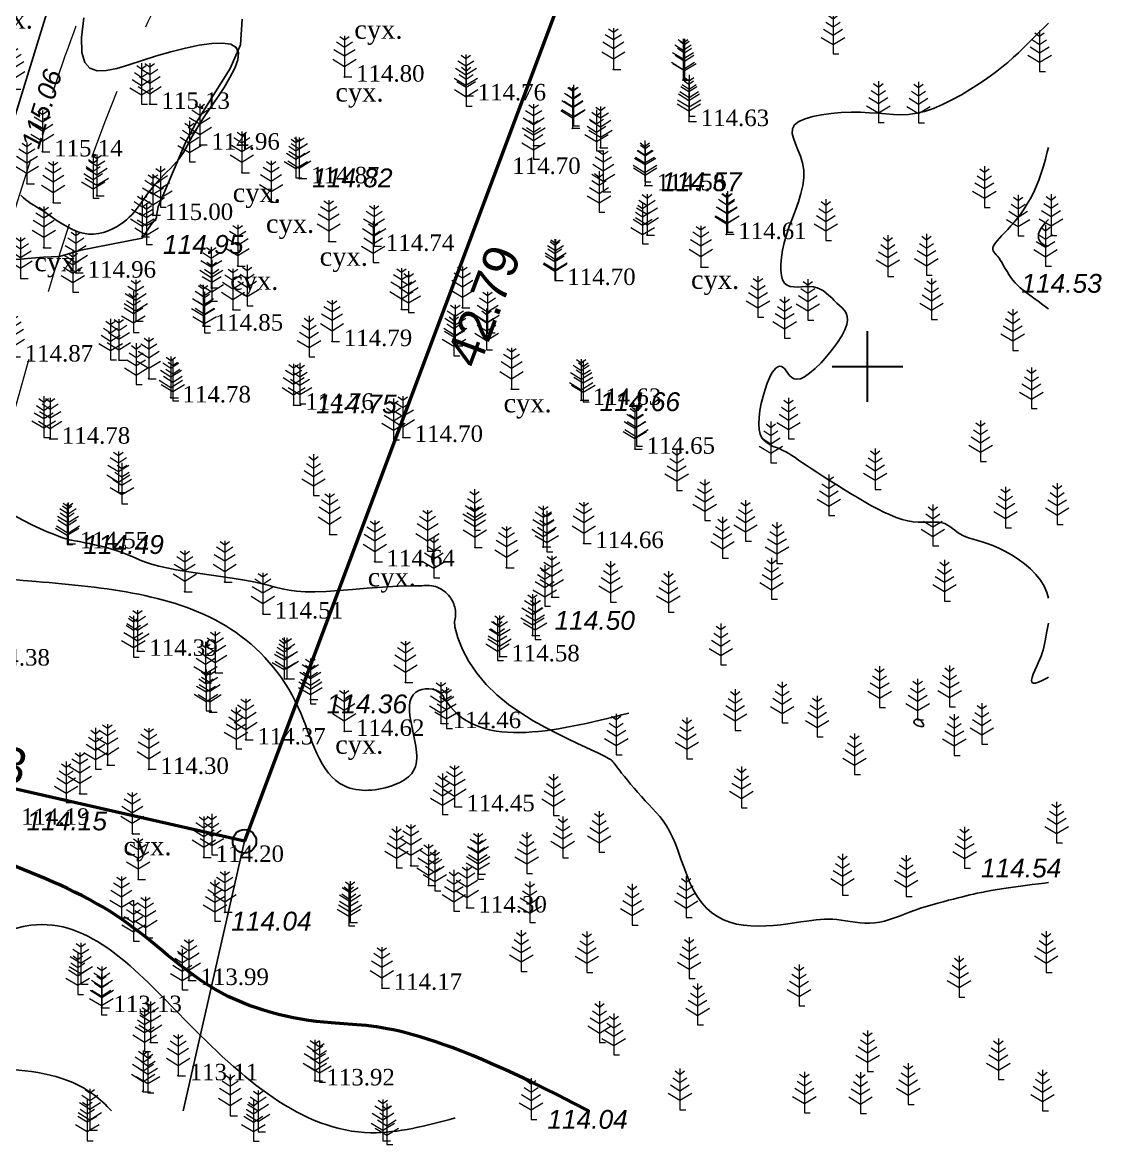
# Model space of a CAD drawing. Header units: millimetres. Extents: x 5405620.8 to 5405710.3, y 5524816.9 to 5524898.3.
# Drawn here: x 5405664.08 to 5405709.95, y 5524816.93 to 5524864.63 of the extents above; entities that cross this region are included whole.
import ezdxf
from ezdxf.enums import TextEntityAlignment as Align

# ---------------------------------------------------------------- set-up
doc = ezdxf.new("R2010")
doc.units = ezdxf.units.MM
doc.linetypes.add('0', pattern=[0])
doc.linetypes.add('1', pattern=[6, 3, -3])
doc.layers.add('11900000', color=1, linetype='Continuous', lineweight=30)
doc.layers.add('ТОЧКИ', color=7, linetype='Continuous', lineweight=30)
for name, color, linetype in [('12000000', 7, 'Continuous'), ('61420000', 7, 'Continuous'), ('71132060', 7, '0'), ('SC007', 7, 'Continuous'), ('горизонтали', 42, 'Continuous'), ('Горизонтали--MIN', 32, 'Continuous'), ('Ділянки_Межі', 10, 'Continuous'), ('надписи', 7, 'Continuous'), ('Ограда каменная', 7, 'g5_472'), ('отметки', 7, 'Continuous'), ('промеры', 185, 'Continuous'), ('Растительность', 7, 'Continuous')]:
    doc.layers.add(name, color=color, linetype=linetype)
doc.styles.get("Standard").update_dxf_attribs({"font": 'arial.ttf'})
doc.styles.add('times', font='times.ttf')
doc.styles.add('WMF-Arial Cyr2', font='ariali.ttf')
doc.linetypes.add('g5_472', pattern='A,0,-4,[25,GUGK_2005.shx,S=0.4,R=0,X=0,Y=-0.2],0', length=4)

# ---------------------------------------------------------------- blocks, each defined once
blk = doc.blocks.new('A$C51FE15A3')
at = {"layer": 'Растительность', "color": 94, "lineweight": 0}
for points in [[(-0.343, 1.489), (0, 1.267), (0.343, 1.489)], [(-0.201, 1.726), (0, 1.584), (0.201, 1.726)], [(0, 1.75), (0, 0), (0.319, 0)], [(-0.447, 1.172), (0, 0.895), (0.447, 1.172)], [(-0.493, 0.753), (0, 0.444), (0.493, 0.753)]]:
    blk.add_lwpolyline(points, dxfattribs=at)
blk = doc.blocks.new('SYMBOL71132060')
at = {"layer": 'SC007', "color": 94, "lineweight": 0}
for points in [[(-0.2, 1.65), (0, 1.5), (0.2, 1.65)], [(0, 1.75), (0, 0), (0.25, 0)], [(-0.4, 1.05), (0, 0.8), (0.4, 1.05)], [(-0.3, 1.35), (0, 1.15), (0.3, 1.35)], [(-0.5, 0.7), (0, 0.4), (0.5, 0.7)]]:
    blk.add_lwpolyline(points, dxfattribs=at)

msp = doc.modelspace()

# ---------------------------------------------------------------- hatches: boundary and pattern name
at = {"layer": '12000000', "lineweight": 15, "ltscale": 0.02, "extrusion": (-0.000964997, -0.001555, 0.999998)}
for points in [[(5404056.465, 5522238.877, 1), (5404056.802, 5522238.898, 1)], [(5404071.302, 5522238.71, 1), (5404071.639, 5522238.732, 1)], [(5404050.122, 5522236.048, 1), (5404050.459, 5522236.07, 1)], [(5404088.327, 5522235.126, 1), (5404088.663, 5522235.148, 1)], [(5404056.638, 5522229.268, 1), (5404056.975, 5522229.289, 1)], [(5404068.469, 5522228.971, 1), (5404068.806, 5522228.992, 1)], [(5404046.741, 5522223.291, 1), (5404047.077, 5522223.313, 1)], [(5404067.041, 5522220.667, 1), (5404067.377, 5522220.689, 1)], [(5404057.081, 5522216.517, 1), (5404057.417, 5522216.539, 1)], [(5404084.89, 5522209.539, 1), (5404085.227, 5522209.561, 1)], [(5404053.024, 5522207.282, 1), (5404053.361, 5522207.303, 1)]]:
    msp.add_hatch(color=7, dxfattribs=at).paths.add_polyline_path(points)

# ---------------------------------------------------------------- linework, layer by layer
at = {"layer": '11900000', "color": 0, "linetype": '0', "lineweight": 15, "ltscale": 0.7}
for points in [[(5405700, 5524848.496), (5405700, 5524851.504)], [(5405700, 5524848.496), (5405700, 5524851.504)], [(5405700, 5524848.496), (5405700, 5524851.504)], [(5405700, 5524848.496), (5405700, 5524851.504)], [(5405700, 5524848.496), (5405700, 5524851.504)], [(5405700, 5524848.496), (5405700, 5524851.504)], [(5405700, 5524848.496), (5405700, 5524851.504)], [(5405700, 5524848.496), (5405700, 5524851.504)], [(5405700, 5524848.496), (5405700, 5524851.504)], [(5405700, 5524848.496), (5405700, 5524851.504)], [(5405700, 5524848.496), (5405700, 5524851.504)], [(5405700, 5524848.496), (5405700, 5524851.504)], [(5405700, 5524848.496), (5405700, 5524851.504)], [(5405700, 5524848.496), (5405700, 5524851.504)], [(5405700, 5524848.496), (5405700, 5524851.504)], [(5405700, 5524848.496), (5405700, 5524851.504)], [(5405698.496, 5524850), (5405701.504, 5524850)], [(5405698.496, 5524850), (5405701.504, 5524850)], [(5405698.496, 5524850), (5405701.504, 5524850)], [(5405698.496, 5524850), (5405701.504, 5524850)], [(5405698.496, 5524850), (5405701.504, 5524850)], [(5405698.496, 5524850), (5405701.504, 5524850)], [(5405698.496, 5524850), (5405701.504, 5524850)], [(5405698.496, 5524850), (5405701.504, 5524850)], [(5405698.496, 5524850), (5405701.504, 5524850)], [(5405698.496, 5524850), (5405701.504, 5524850)], [(5405698.496, 5524850), (5405701.504, 5524850)], [(5405698.496, 5524850), (5405701.504, 5524850)], [(5405698.496, 5524850), (5405701.504, 5524850)], [(5405698.496, 5524850), (5405701.504, 5524850)], [(5405698.496, 5524850), (5405701.504, 5524850)], [(5405698.496, 5524850), (5405701.504, 5524850)]]:
    msp.add_lwpolyline(points, dxfattribs=at)
at = {"layer": '11900000', "linetype": '0', "lineweight": 15, "ltscale": 0.7}
for points in [[(5405700, 5524848.496), (5405700, 5524851.504)], [(5405700, 5524848.496), (5405700, 5524851.504)], [(5405700, 5524848.496), (5405700, 5524851.504)], [(5405700, 5524848.496), (5405700, 5524851.504)], [(5405698.496, 5524850), (5405701.504, 5524850)], [(5405698.496, 5524850), (5405701.504, 5524850)], [(5405698.496, 5524850), (5405701.504, 5524850)], [(5405698.496, 5524850), (5405701.504, 5524850)], [(5405698.496, 5524850), (5405701.504, 5524850)], [(5405698.496, 5524850), (5405701.504, 5524850)], [(5405698.496, 5524850), (5405701.504, 5524850)], [(5405698.496, 5524850), (5405701.504, 5524850)]]:
    msp.add_lwpolyline(points, dxfattribs=at)
at = {"layer": '11900000', "color": 7}
for points in [[(5405700, 5524848.5, 0), (5405700, 5524851.5, 0)], [(5405700, 5524848.5, 0), (5405700, 5524851.5, 0)], [(5405698.5, 5524850, 0), (5405701.5, 5524850, 0)], [(5405698.5, 5524850, 0), (5405701.5, 5524850, 0)]]:
    msp.add_polyline3d(points, dxfattribs=at)
at = {"layer": '61420000', "linetype": '1', "lineweight": 15}
for points, knots in [([(5405707.688, 5524871.991), (5405704.901, 5524872.844), (5405699.886, 5524874.437), (5405692.768, 5524876.821), (5405685.912, 5524877.833), (5405678.582, 5524877.207), (5405672.234, 5524873.951), (5405668.472, 5524869.55), (5405666.526, 5524865.103), (5405663.472, 5524856.175), (5405660.084, 5524843.934), (5405654.824, 5524831.458), (5405654.529, 5524823.292), (5405654.022, 5524819.581), (5405653.765, 5524818.356)], [193.637944, 193.637944, 193.637944, 193.637944, 202.382152, 209.415787, 216.125508, 223.040534, 231.175391, 236.802451, 240.04126, 245.684224, 265.100818, 278.270441, 285.703111, 289.460054, 289.460054, 289.460054, 289.460054]), ([(5405656.799, 5524818.356), (5405656.805, 5524818.401), (5405657.115, 5524821.103), (5405656.994, 5524826.636), (5405659.25, 5524834.228), (5405663.787, 5524846.756), (5405666.287, 5524859.547), (5405672.978, 5524871.175), (5405679.352, 5524874.282), (5405685.758, 5524874.742), (5405690.47, 5524874.577), (5405697.835, 5524872.433), (5405703.121, 5524870.762), (5405707.688, 5524869.353)], [141.235137, 141.235137, 141.235137, 141.235137, 141.370925, 149.409107, 157.660526, 164.914892, 189.429807, 196.533002, 204.112948, 209.45441, 215.794726, 218.082006, 232.42666, 232.42666, 232.42666, 232.42666])]:
    msp.add_open_spline(points, degree=3, knots=knots, dxfattribs=at)
at = {"layer": 'горизонтали', "color": 32}
msp.add_polyline3d([(5405673.417, 5524864.762, 115), (5405673.347, 5524863.672, 115), (5405672.917, 5524862.672, 115), (5405671.457, 5524860.342, 115), (5405671.017, 5524859.522, 115), (5405669.857, 5524856.782, 115), (5405669.787, 5524856.482, 115), (5405669.777, 5524856.322, 115), (5405669.557, 5524856.042, 115), (5405669.167, 5524855.462, 115), (5405666.557, 5524854.952, 115), (5405665.657, 5524854.682, 115), (5405664.977, 5524854.652, 115), (5405663.627, 5524854.532, 115)], dxfattribs=at)
for points, knots in [([(5405624.944, 5524888.44), (5405625.73, 5524887.403), (5405626.885, 5524885.161), (5405628.214, 5524880.763), (5405622.772, 5524879.375), (5405624.442, 5524872.575), (5405625.964, 5524867.149), (5405630.819, 5524861.461), (5405631.98, 5524851.958), (5405640.975, 5524845.575), (5405649.66, 5524843.677), (5405656.782, 5524841.559), (5405664.498, 5524840.873), (5405672.19, 5524840.206), (5405676.031, 5524835.984), (5405676.865, 5524831.81), (5405679.532, 5524831.957), (5405681.099, 5524832.87), (5405680.638, 5524834.459), (5405680.358, 5524836.341), (5405681.752, 5524836.366), (5405683.253, 5524833.632), (5405686.602, 5524834.46), (5405689.863, 5524835.266)], [1018.845437, 1018.845437, 1018.845437, 1018.845437, 1022.90954, 1026.380728, 1030.095834, 1035.395338, 1043.1603, 1048.251367, 1057.010325, 1070.527511, 1077.466358, 1083.982496, 1092.600956, 1101.125451, 1105.517523, 1109.387698, 1111.533173, 1112.392162, 1114.416178, 1115.856032, 1116.930007, 1117.144695, 1125.035619, 1125.035619, 1125.035619, 1125.035619]), ([(5405624.944, 5524846.066), (5405625.504, 5524845.718), (5405626.769, 5524844.853), (5405628.701, 5524843.092), (5405629.928, 5524839.492), (5405634.972, 5524838.94), (5405638.051, 5524833.668), (5405643.5, 5524830.191), (5405648.487, 5524828.581), (5405651.496, 5524824.289), (5405656.122, 5524829.555), (5405659.386, 5524823.566), (5405665.551, 5524828.125), (5405671.346, 5524821.613), (5405676.935, 5524816.585), (5405681.264, 5524817.737), (5405682.481, 5524818.06)], [250.933452, 250.933452, 250.933452, 250.933452, 252.991366, 255.698925, 258.590998, 263.577238, 268.549286, 276.008979, 282.485158, 284.13014, 290.057535, 293.654163, 298.963585, 306.578764, 315.889792, 319.532435, 319.532435, 319.532435, 319.532435]), ([(5405667.873, 5524818.356), (5405667.631, 5524818.618), (5405665.349, 5524820.752), (5405657.432, 5524819.19), (5405649.151, 5524821.923), (5405640.71, 5524825.553), (5405635.165, 5524827.34), (5405632.424, 5524829.007)], [13.106521, 13.106521, 13.106521, 13.106521, 14.2098, 22.986785, 33.367328, 40.82933, 50.530024, 50.530024, 50.530024, 50.530024])]:
    msp.add_open_spline(points, degree=3, knots=knots, dxfattribs=at)
at = {"layer": 'горизонтали', "color": 32, "lineweight": 50}
msp.add_open_spline([(5405688.14, 5524818.356), (5405680.928, 5524822.158), (5405677.372, 5524821.759), (5405672.077, 5524823.089), (5405668.394, 5524826.87), (5405662.764, 5524829.2), (5405656.57, 5524831.468), (5405649.417, 5524831.949), (5405642.241, 5524835.674), (5405636.068, 5524839.74), (5405630.096, 5524843.44), (5405628.124, 5524847.711), (5405625.799, 5524848.784), (5405624.944, 5524849.11)], degree=3, knots=[1.999503, 1.999503, 1.999503, 1.999503, 7.568343, 12.725493, 17.654253, 23.006167, 30.801483, 37.395587, 44.178008, 54.639578, 59.818306, 64.919884, 67.63758, 67.63758, 67.63758, 67.63758], dxfattribs=at)
at = {"layer": 'Горизонтали--MIN'}
for points in [[(5405664.02, 5524857.287), (5405664.119, 5524857.182), (5405664.221, 5524857.092), (5405664.327, 5524857.012), (5405664.44, 5524856.936), (5405664.562, 5524856.861), (5405664.694, 5524856.781), (5405664.839, 5524856.692), (5405664.998, 5524856.589), (5405665.173, 5524856.469), (5405665.362, 5524856.337), (5405665.563, 5524856.199), (5405665.773, 5524856.063), (5405665.99, 5524855.934), (5405666.212, 5524855.821), (5405666.437, 5524855.728), (5405666.661, 5524855.663), (5405666.884, 5524855.631), (5405667.104, 5524855.629), (5405667.317, 5524855.654), (5405667.523, 5524855.702), (5405667.72, 5524855.768), (5405667.906, 5524855.848), (5405668.079, 5524855.939), (5405668.237, 5524856.037), (5405668.38, 5524856.137), (5405668.508, 5524856.24), (5405668.623, 5524856.346), (5405668.728, 5524856.453), (5405668.825, 5524856.563), (5405668.915, 5524856.675), (5405669.001, 5524856.788), (5405669.085, 5524856.903), (5405669.168, 5524857.02), (5405669.253, 5524857.138), (5405669.339, 5524857.258), (5405669.429, 5524857.38), (5405669.522, 5524857.503), (5405669.622, 5524857.628), (5405669.728, 5524857.754), (5405669.842, 5524857.882), (5405669.964, 5524858.012), (5405670.092, 5524858.143), (5405670.224, 5524858.275), (5405670.356, 5524858.409), (5405670.486, 5524858.544), (5405670.61, 5524858.681), (5405670.727, 5524858.819), (5405670.832, 5524858.959), (5405670.926, 5524859.101), (5405671.013, 5524859.25), (5405671.102, 5524859.413), (5405671.201, 5524859.597), (5405671.316, 5524859.806), (5405671.456, 5524860.049), (5405671.628, 5524860.331), (5405671.841, 5524860.657), (5405672.096, 5524861.032), (5405672.374, 5524861.44), (5405672.651, 5524861.862), (5405672.903, 5524862.282), (5405673.106, 5524862.68), (5405673.234, 5524863.039), (5405673.264, 5524863.34), (5405673.171, 5524863.564), (5405672.939, 5524863.699), (5405672.583, 5524863.752), (5405672.128, 5524863.735), (5405671.595, 5524863.659), (5405671.01, 5524863.536), (5405670.395, 5524863.38), (5405669.774, 5524863.201), (5405669.17, 5524863.012), (5405668.605, 5524862.827), (5405668.091, 5524862.673), (5405667.636, 5524862.578), (5405667.251, 5524862.57), (5405666.945, 5524862.678), (5405666.728, 5524862.93), (5405666.609, 5524863.356), (5405666.597, 5524863.982), (5405666.698, 5524864.823)], [(5405707.688, 5524840.159), (5405707.626, 5524840.401), (5405707.514, 5524840.666), (5405707.356, 5524840.923), (5405707.156, 5524841.167), (5405706.925, 5524841.399), (5405706.669, 5524841.615), (5405706.398, 5524841.813), (5405706.12, 5524841.992), (5405705.843, 5524842.149), (5405705.576, 5524842.281), (5405705.326, 5524842.389), (5405705.094, 5524842.476), (5405704.879, 5524842.546), (5405704.681, 5524842.604), (5405704.499, 5524842.655), (5405704.333, 5524842.704), (5405704.183, 5524842.755), (5405704.047, 5524842.813), (5405703.925, 5524842.882), (5405703.813, 5524842.959), (5405703.709, 5524843.039), (5405703.608, 5524843.12), (5405703.507, 5524843.196), (5405703.403, 5524843.264), (5405703.291, 5524843.321), (5405703.169, 5524843.361), (5405703.033, 5524843.382), (5405702.883, 5524843.389), (5405702.719, 5524843.387), (5405702.542, 5524843.382), (5405702.352, 5524843.38), (5405702.149, 5524843.385), (5405701.935, 5524843.404), (5405701.709, 5524843.441), (5405701.471, 5524843.503), (5405701.224, 5524843.587), (5405700.966, 5524843.691), (5405700.701, 5524843.813), (5405700.427, 5524843.95), (5405700.148, 5524844.1), (5405699.862, 5524844.262), (5405699.572, 5524844.431), (5405699.279, 5524844.607), (5405698.986, 5524844.786), (5405698.696, 5524844.966), (5405698.414, 5524845.144), (5405698.143, 5524845.318), (5405697.887, 5524845.484), (5405697.649, 5524845.64), (5405697.433, 5524845.784), (5405697.242, 5524845.912), (5405697.073, 5524846.027), (5405696.921, 5524846.129), (5405696.782, 5524846.22), (5405696.652, 5524846.301), (5405696.527, 5524846.373), (5405696.401, 5524846.438), (5405696.272, 5524846.497), (5405696.135, 5524846.552), (5405695.996, 5524846.608), (5405695.859, 5524846.673), (5405695.729, 5524846.751), (5405695.612, 5524846.85), (5405695.513, 5524846.975), (5405695.437, 5524847.132), (5405695.39, 5524847.328), (5405695.375, 5524847.566), (5405695.389, 5524847.838), (5405695.429, 5524848.131), (5405695.488, 5524848.434), (5405695.563, 5524848.736), (5405695.648, 5524849.024), (5405695.74, 5524849.288), (5405695.834, 5524849.516), (5405695.926, 5524849.698), (5405696.015, 5524849.835), (5405696.101, 5524849.931), (5405696.184, 5524849.989), (5405696.263, 5524850.011), (5405696.34, 5524850.001), (5405696.413, 5524849.963), (5405696.483, 5524849.899), (5405696.549, 5524849.814), (5405696.618, 5524849.719), (5405696.692, 5524849.624), (5405696.778, 5524849.541), (5405696.88, 5524849.482), (5405697.002, 5524849.459), (5405697.151, 5524849.483), (5405697.33, 5524849.565), (5405697.541, 5524849.713), (5405697.777, 5524849.917), (5405698.025, 5524850.164), (5405698.273, 5524850.44), (5405698.511, 5524850.732), (5405698.725, 5524851.025), (5405698.906, 5524851.307), (5405699.041, 5524851.563), (5405699.121, 5524851.783), (5405699.152, 5524851.969), (5405699.14, 5524852.127), (5405699.092, 5524852.264), (5405699.018, 5524852.383), (5405698.923, 5524852.491), (5405698.815, 5524852.595), (5405698.702, 5524852.698), (5405698.59, 5524852.806), (5405698.478, 5524852.915), (5405698.364, 5524853.023), (5405698.247, 5524853.124), (5405698.125, 5524853.215), (5405697.995, 5524853.293), (5405697.855, 5524853.352), (5405697.705, 5524853.389), (5405697.542, 5524853.402), (5405697.372, 5524853.398), (5405697.198, 5524853.387), (5405697.028, 5524853.378), (5405696.865, 5524853.381), (5405696.714, 5524853.404), (5405696.583, 5524853.458), (5405696.474, 5524853.55), (5405696.393, 5524853.69), (5405696.34, 5524853.873), (5405696.314, 5524854.095), (5405696.314, 5524854.35), (5405696.34, 5524854.633), (5405696.39, 5524854.94), (5405696.464, 5524855.265), (5405696.561, 5524855.603), (5405696.678, 5524855.949), (5405696.807, 5524856.3), (5405696.94, 5524856.653), (5405697.064, 5524857.005), (5405697.172, 5524857.354), (5405697.253, 5524857.696), (5405697.297, 5524858.028), (5405697.295, 5524858.349), (5405697.242, 5524858.654), (5405697.151, 5524858.943), (5405697.043, 5524859.215), (5405696.936, 5524859.468), (5405696.849, 5524859.701), (5405696.802, 5524859.913), (5405696.814, 5524860.103), (5405696.904, 5524860.271), (5405697.085, 5524860.414), (5405697.347, 5524860.533), (5405697.673, 5524860.63), (5405698.049, 5524860.706), (5405698.456, 5524860.76), (5405698.879, 5524860.795), (5405699.303, 5524860.811), (5405699.71, 5524860.809), (5405700.089, 5524860.791), (5405700.442, 5524860.764), (5405700.778, 5524860.735), (5405701.102, 5524860.713), (5405701.422, 5524860.705), (5405701.745, 5524860.72), (5405702.079, 5524860.764), (5405702.43, 5524860.847), (5405702.803, 5524860.974), (5405703.193, 5524861.138), (5405703.591, 5524861.333), (5405703.99, 5524861.551), (5405704.382, 5524861.785), (5405704.758, 5524862.026), (5405705.11, 5524862.267), (5405705.431, 5524862.5), (5405705.715, 5524862.72), (5405705.968, 5524862.929), (5405706.198, 5524863.131), (5405706.412, 5524863.331), (5405706.62, 5524863.534), (5405706.83, 5524863.743), (5405707.048, 5524863.964), (5405707.285, 5524864.2), (5405707.546, 5524864.456), (5405707.688, 5524864.595)], [(5405707.688, 5524859.304), (5405707.641, 5524859.12), (5405707.562, 5524858.819), (5405707.476, 5524858.516), (5405707.383, 5524858.218), (5405707.283, 5524857.927), (5405707.173, 5524857.649), (5405707.054, 5524857.387), (5405706.927, 5524857.142), (5405706.793, 5524856.912), (5405706.655, 5524856.698), (5405706.514, 5524856.498), (5405706.373, 5524856.312), (5405706.232, 5524856.14), (5405706.094, 5524855.979), (5405705.961, 5524855.831), (5405705.834, 5524855.694), (5405705.717, 5524855.568), (5405705.611, 5524855.454), (5405705.518, 5524855.35), (5405705.44, 5524855.256), (5405705.381, 5524855.173), (5405705.341, 5524855.1), (5405705.323, 5524855.036), (5405705.325, 5524854.979), (5405705.343, 5524854.925), (5405705.375, 5524854.872), (5405705.419, 5524854.817), (5405705.472, 5524854.755), (5405705.531, 5524854.686), (5405705.593, 5524854.605), (5405705.656, 5524854.51), (5405705.721, 5524854.403), (5405705.788, 5524854.287), (5405705.858, 5524854.165), (5405705.931, 5524854.04), (5405706.009, 5524853.914), (5405706.091, 5524853.791), (5405706.18, 5524853.672)], [(5405663.757, 5524843.66), (5405664.126, 5524843.451), (5405664.484, 5524843.268), (5405664.822, 5524843.11), (5405665.129, 5524842.978), (5405665.395, 5524842.87), (5405665.613, 5524842.786), (5405665.791, 5524842.722), (5405665.937, 5524842.675), (5405666.062, 5524842.64), (5405666.177, 5524842.614), (5405666.292, 5524842.592), (5405666.416, 5524842.57), (5405666.56, 5524842.545), (5405666.731, 5524842.513), (5405666.927, 5524842.474), (5405667.141, 5524842.428), (5405667.368, 5524842.375), (5405667.601, 5524842.317), (5405667.835, 5524842.253), (5405668.063, 5524842.183), (5405668.281, 5524842.108), (5405668.484, 5524842.029), (5405668.68, 5524841.947), (5405668.878, 5524841.862), (5405669.087, 5524841.775), (5405669.316, 5524841.689), (5405669.574, 5524841.603), (5405669.872, 5524841.52), (5405670.218, 5524841.439), (5405670.618, 5524841.363), (5405671.061, 5524841.29), (5405671.534, 5524841.219), (5405672.022, 5524841.149), (5405672.512, 5524841.079), (5405672.989, 5524841.009), (5405673.44, 5524840.936), (5405673.85, 5524840.86), (5405674.21, 5524840.78), (5405674.531, 5524840.7), (5405674.829, 5524840.623), (5405675.119, 5524840.553), (5405675.416, 5524840.494), (5405675.737, 5524840.45), (5405676.096, 5524840.423), (5405676.509, 5524840.418), (5405676.988, 5524840.437), (5405677.526, 5524840.475), (5405678.113, 5524840.523), (5405678.736, 5524840.575), (5405679.386, 5524840.624), (5405680.051, 5524840.662), (5405680.721, 5524840.681), (5405681.053, 5524840.678)]]:
    msp.add_lwpolyline(points, dxfattribs=at)
at = {"layer": 'Горизонтали--MIN', "elevation": 114.5}
for points in [[(5405707.688, 5524855.121), (5405707.609, 5524855.134), (5405707.518, 5524855.166), (5405707.435, 5524855.214), (5405707.365, 5524855.277), (5405707.311, 5524855.353), (5405707.275, 5524855.44), (5405707.262, 5524855.537), (5405707.275, 5524855.644), (5405707.317, 5524855.759), (5405707.383, 5524855.879), (5405707.47, 5524856.002), (5405707.573, 5524856.127), (5405707.688, 5524856.25)], [(5405706.18, 5524853.672), (5405706.274, 5524853.561), (5405706.377, 5524853.455), (5405706.489, 5524853.352), (5405706.612, 5524853.248), (5405706.748, 5524853.141), (5405706.898, 5524853.028), (5405707.064, 5524852.907), (5405707.248, 5524852.774), (5405707.45, 5524852.627), (5405707.666, 5524852.472), (5405707.688, 5524852.456)], [(5405682.448, 5524839.146), (5405682.467, 5524838.935), (5405682.587, 5524838.468), (5405682.786, 5524837.972), (5405683.057, 5524837.466), (5405683.394, 5524836.964), (5405683.794, 5524836.485), (5405684.247, 5524836.043), (5405684.742, 5524835.64), (5405685.261, 5524835.274), (5405685.789, 5524834.945), (5405686.31, 5524834.652), (5405686.808, 5524834.395), (5405687.268, 5524834.171), (5405687.673, 5524833.981), (5405688.013, 5524833.823), (5405688.29, 5524833.694), (5405688.511, 5524833.589), (5405688.685, 5524833.506), (5405688.819, 5524833.44), (5405688.92, 5524833.388), (5405688.996, 5524833.345), (5405689.054, 5524833.309), (5405689.101, 5524833.275), (5405689.142, 5524833.24), (5405689.18, 5524833.201), (5405689.218, 5524833.156), (5405689.261, 5524833.1), (5405689.313, 5524833.032), (5405689.376, 5524832.947), (5405689.454, 5524832.844), (5405689.551, 5524832.719), (5405689.665, 5524832.576), (5405689.793, 5524832.419), (5405689.932, 5524832.25), (5405690.08, 5524832.075), (5405690.234, 5524831.897), (5405690.392, 5524831.718), (5405690.552, 5524831.545), (5405690.71, 5524831.378), (5405690.866, 5524831.213), (5405691.019, 5524831.047), (5405691.169, 5524830.873), (5405691.314, 5524830.686), (5405691.454, 5524830.481), (5405691.589, 5524830.253), (5405691.717, 5524829.996), (5405691.838, 5524829.708), (5405691.955, 5524829.395), (5405692.072, 5524829.065), (5405692.192, 5524828.727), (5405692.318, 5524828.389), (5405692.454, 5524828.059), (5405692.603, 5524827.745), (5405692.769, 5524827.457), (5405692.954, 5524827.2), (5405693.158, 5524826.976), (5405693.379, 5524826.783), (5405693.619, 5524826.62), (5405693.874, 5524826.486), (5405694.145, 5524826.38), (5405694.431, 5524826.301), (5405694.73, 5524826.248), (5405695.042, 5524826.219), (5405695.361, 5524826.211), (5405695.684, 5524826.22), (5405696.004, 5524826.243), (5405696.317, 5524826.275), (5405696.618, 5524826.314), (5405696.903, 5524826.355), (5405697.165, 5524826.394), (5405697.402, 5524826.429), (5405697.616, 5524826.458), (5405697.813, 5524826.482), (5405697.997, 5524826.498), (5405698.172, 5524826.508), (5405698.343, 5524826.51), (5405698.514, 5524826.504), (5405698.691, 5524826.489), (5405698.876, 5524826.467), (5405699.07, 5524826.438), (5405699.27, 5524826.408), (5405699.475, 5524826.379), (5405699.684, 5524826.355), (5405699.894, 5524826.341), (5405700.105, 5524826.338), (5405700.315, 5524826.351), (5405700.523, 5524826.382), (5405700.729, 5524826.43), (5405700.936, 5524826.49), (5405701.144, 5524826.562), (5405701.355, 5524826.641), (5405701.571, 5524826.725), (5405701.792, 5524826.81), (5405702.022, 5524826.894), (5405702.259, 5524826.974), (5405702.501, 5524827.05), (5405702.745, 5524827.122), (5405702.986, 5524827.189), (5405703.222, 5524827.252), (5405703.448, 5524827.311), (5405703.66, 5524827.365), (5405703.856, 5524827.415), (5405704.032, 5524827.46), (5405704.195, 5524827.501), (5405704.351, 5524827.54), (5405704.506, 5524827.577), (5405704.668, 5524827.613), (5405704.844, 5524827.649), (5405705.04, 5524827.686), (5405705.264, 5524827.725), (5405705.519, 5524827.766), (5405705.799, 5524827.808), (5405706.096, 5524827.852), (5405706.4, 5524827.895), (5405706.704, 5524827.937), (5405706.998, 5524827.977), (5405707.273, 5524828.013), (5405707.521, 5524828.046), (5405707.688, 5524828.068)], [(5405707.688, 5524836.789), (5405707.625, 5524836.754), (5405707.431, 5524836.654), (5405707.264, 5524836.581), (5405707.13, 5524836.541), (5405707.036, 5524836.541), (5405706.987, 5524836.586), (5405706.978, 5524836.67), (5405707.001, 5524836.785), (5405707.048, 5524836.924), (5405707.112, 5524837.079), (5405707.186, 5524837.241), (5405707.261, 5524837.403), (5405707.329, 5524837.556), (5405707.386, 5524837.695), (5405707.432, 5524837.824), (5405707.469, 5524837.947), (5405707.5, 5524838.07), (5405707.528, 5524838.198), (5405707.554, 5524838.338), (5405707.583, 5524838.493), (5405707.615, 5524838.67), (5405707.652, 5524838.873), (5405707.688, 5524839.088)]]:
    msp.add_lwpolyline(points, dxfattribs=at)
at = {"layer": 'Горизонтали--MIN'}
msp.add_lwpolyline([(5405681.053, 5524840.678, -0.138697), (5405681.715, 5524840.616, -0.138697), (5405682.245, 5524840.216, -0.116246), (5405682.473, 5524839.705, -0.116246), (5405682.448, 5524839.146)], format="xyb", dxfattribs=at)
msp.add_lwpolyline([(5405702.027, 5524834.796), (5405702, 5524834.822), (5405701.984, 5524834.849), (5405701.976, 5524834.875), (5405701.976, 5524834.901), (5405701.982, 5524834.925), (5405701.994, 5524834.947), (5405702.011, 5524834.967), (5405702.031, 5524834.983), (5405702.053, 5524834.997), (5405702.077, 5524835.006), (5405702.103, 5524835.011), (5405702.13, 5524835.011), (5405702.159, 5524835.006), (5405702.189, 5524834.995), (5405702.22, 5524834.978), (5405702.252, 5524834.956), (5405702.284, 5524834.927), (5405702.315, 5524834.893), (5405702.342, 5524834.856), (5405702.365, 5524834.819), (5405702.382, 5524834.783), (5405702.39, 5524834.751), (5405702.387, 5524834.724), (5405702.373, 5524834.705), (5405702.346, 5524834.694), (5405702.307, 5524834.692), (5405702.261, 5524834.698), (5405702.211, 5524834.709), (5405702.159, 5524834.726), (5405702.109, 5524834.746), (5405702.064, 5524834.77)], close=True, dxfattribs=at)
at = {"layer": 'Ділянки_Межі', "lineweight": 50}
msp.add_lwpolyline([(5405649.017, 5524835.388), (5405657.472, 5524866.014), (5405661.2, 5524879.516), (5405666.399, 5524878.073), (5405689.243, 5524871.766), (5405688.54, 5524869.89), (5405673.52, 5524829.82)], close=True, dxfattribs=at)
at = {"layer": 'Ділянки_Межі'}
msp.add_lwpolyline([(5405645.011, 5524818.356), (5405646.236, 5524823.743), (5405649.017, 5524835.388), (5405673.52, 5524829.82), (5405670.914, 5524818.356)], dxfattribs=at)
at = {"layer": 'Ограда каменная', "flags": 128}
msp.add_lwpolyline([(5405674.918, 5524896.878), (5405650.728, 5524818.356)], dxfattribs=at)
at = {"layer": 'отметки', "color": 7}
for p in [(5405689.198, 5524862.634, 114.721), (5405677.765, 5524862.31, 114.804), (5405692.156, 5524862.178, 114.666), (5405682.929, 5524861.513, 114.759), (5405669.493, 5524861.154, 115.13), (5405692.412, 5524860.423, 114.628), (5405687.46, 5524860.131, 114.687), (5405671.615, 5524859.42, 114.96), (5405685.808, 5524859.406, 114.696), (5405688.651, 5524859.3, 114.632), (5405664.93, 5524859.132, 115.144), (5405673.408, 5524858.236, 114.91), (5405675.852, 5524857.989, 114.873), (5405664.274, 5524857.775, 115.085), (5405688.768, 5524857.431, 114.613), (5405690.546, 5524857.692, 114.58), (5405665.39, 5524856.964, 115.055), (5405667.24, 5524857.263, 115.079), (5405674.649, 5524856.991, 114.897), (5405669.632, 5524856.43, 115.004), (5405669.169, 5524855.523, 115.002), (5405690.625, 5524855.586, 114.628), (5405694.006, 5524855.618, 114.607), (5405664.988, 5524855.053, 115.023), (5405677.101, 5524855.322, 114.846), (5405679.028, 5524855.115, 114.743), (5405673.229, 5524854.269, 114.919), (5405692.917, 5524854.238, 114.585), (5405666.352, 5524853.978, 114.965), (5405686.739, 5524853.666, 114.696), (5405672.105, 5524853.343, 114.899), (5405673.034, 5524852.415, 114.801), (5405680.193, 5524852.43, 114.828), (5405682.781, 5524852.505, 114.706), (5405668.903, 5524851.929, 114.912), (5405671.755, 5524851.726, 114.851), (5405683.854, 5524851.428, 114.696), (5405677.242, 5524851.07, 114.788), (5405682.476, 5524850.881, 114.745), (5405668.18, 5524850.274, 114.794), (5405669.447, 5524849.482, 114.827), (5405684.864, 5524849.04, 114.722), (5405670.385, 5524848.673, 114.784), (5405675.61, 5524848.363, 114.759), (5405687.827, 5524848.57, 114.633), (5405665.255, 5524846.92, 114.775), (5405680.251, 5524846.996, 114.697), (5405690.112, 5524846.494, 114.651), (5405668.161, 5524844.646, 114.668), (5405677.14, 5524842.861, 114.579), (5405666.02, 5524842.471, 114.551), (5405681.302, 5524842.156, 114.616), (5405683.313, 5524842.316, 114.643), (5405686.206, 5524842.329, 114.66), (5405686.217, 5524842.329, 114.548), (5405687.936, 5524842.484, 114.663), (5405679.055, 5524841.705, 114.64), (5405684.655, 5524841.448, 114.561), (5405672.681, 5524840.842, 114.541), (5405670.98, 5524840.431, 114.541), (5405686.581, 5524840.208, 114.578), (5405674.303, 5524839.489, 114.511), (5405685.759, 5524838.571, 114.566), (5405668.972, 5524837.903, 114.389), (5405684.362, 5524837.668, 114.578), (5405672.28, 5524836.982, 114.444), (5405675.319, 5524836.726, 114.52), (5405680.357, 5524836.574, 114.506), (5405676.317, 5524835.841, 114.503), (5405672.043, 5524835.319, 114.347), (5405677.76, 5524834.498, 114.617), (5405681.872, 5524834.83, 114.463), (5405673.565, 5524834.136, 114.374), (5405667.686, 5524833.059, 114.219), (5405669.449, 5524832.882, 114.303), (5405666.518, 5524831.845, 114.207), (5405682.45, 5524831.295, 114.449), (5405668.748, 5524830.152, 114.194), (5405671.791, 5524829.141, 114.201), (5405680.587, 5524828.785, 114.392), (5405683.447, 5524828.429, 114.355), (5405669.001, 5524828.207, 114.138), (5405681.338, 5524827.946, 114.244), (5405682.964, 5524826.991, 114.301), (5405668.287, 5524826.579, 113.996), (5405672.678, 5524826.806, 114.128), (5405678.008, 5524826.382, 114.166), (5405669.306, 5524825.725, 114.003), (5405666.55, 5524823.766, 113.161), (5405671.15, 5524823.911, 113.994), (5405679.362, 5524823.577, 114.114), (5405679.365, 5524823.706, 114.173), (5405667.451, 5524822.759, 113.133), (5405669.512, 5524821.276, 113.09), (5405670.691, 5524819.861, 113.112), (5405676.504, 5524819.643, 113.917), (5405669.197, 5524819.192, 113.016)]:
    msp.add_point(p, dxfattribs=at)
at = {"layer": 'ТОЧКИ'}
msp.add_circle((5405673.52, 5524829.82), 0.5, dxfattribs=at)

# ---------------------------------------------------------------- block references
at = {"layer": '71132060'}
for p in [(5405698.535, 5524863.286, 114.65), (5405707.316, 5524862.54, 114.47), (5405692.22, 5524862.183, 114.62), (5405669.145, 5524861.151, 115.09), (5405682.944, 5524861.07, 114.75), (5405692.423, 5524860.643, 114.53), (5405687.506, 5524860.229, 114.65), (5405700.462, 5524860.38, 114.46), (5405702.168, 5524860.357, 114.5), (5405688.48, 5524859.168, 114.6), (5405671.183, 5524858.7, 114.99), (5405685.807, 5524858.813, 114.6), (5405675.704, 5524858.019, 114.82), (5405690.541, 5524857.853, 114.57), (5405667.086, 5524857.157, 115.07), (5405669.946, 5524856.77, 114.97), (5405704.969, 5524856.761, 114.44), (5405688.59, 5524856.556, 114.51), (5405694.043, 5524855.706, 114.56), (5405669.361, 5524855.19, 114.95), (5405690.444, 5524855.213, 114.55), (5405698.227, 5524855.364, 114.45), (5405706.404, 5524855.551, 114.52), (5405707.801, 5524855.577, 114.47), (5405678.99, 5524854.422, 114.7), (5405707.566, 5524854.269, 114.53), (5405700.864, 5524853.832, 114.41), (5405702.505, 5524853.887, 114.46), (5405686.714, 5524853.66, 114.67), (5405666.222, 5524853.167, 114.92), (5405672.126, 5524852.782, 114.81), (5405673.632, 5524852.576, 111), (5405680.497, 5524852.303, 114.75), (5405695.345, 5524852.095, 114.52), (5405697.464, 5524851.97, 114.55), (5405702.72, 5524851.996, 114.43), (5405668.799, 5524851.452, 114.85), (5405671.826, 5524851.432, 114.81), (5405696.479, 5524851.208, 114.51), (5405676.263, 5524850.407), (5405682.422, 5524850.46, 114.76), (5405683.81, 5524850.712, 114.62), (5405706.172, 5524850.686, 114.45), (5405667.829, 5524850.28, 114.83), (5405668.917, 5524849.238, 114.77), (5405670.474, 5524848.539, 114.8), (5405687.922, 5524848.505, 114.66), (5405675.877, 5524848.41, 114.75), (5405706.967, 5524848.215, 114.38), (5405664.984, 5524846.988, 114.75), (5405679.852, 5524846.889, 114.68), (5405690.185, 5524846.617, 114.59), (5405696.643, 5524846.926, 114.47), (5405695.891, 5524845.913, 114.55), (5405704.807, 5524845.961, 114.46), (5405691.892, 5524844.736, 114.64), (5405700.329, 5524844.767, 114.46), (5405676.456, 5524844.525, 114.61), (5405668.312, 5524844.161, 114.58), (5405693.081, 5524843.451, 114.61), (5405698.356, 5524843.664, 114.57), (5405708.061, 5524843.289, 114.45), (5405683.297, 5524843.04, 114.53), (5405705.866, 5524843.143, 114.47), (5405665.98, 5524842.434, 114.49), (5405694.816, 5524842.575, 114.7), (5405702.78, 5524842.382, 114.52), (5405686.373, 5524842.119, 114.61), (5405693.838, 5524841.856, 114.6), (5405696.154, 5524841.633, 114.68), (5405681.567, 5524841.024, 114.5), (5405689.082, 5524839.978, 114.6), (5405695.921, 5524840.114, 114.62), (5405703.276, 5524840.031, 114.63), (5405686.28, 5524839.81, 114.5), (5405691.538, 5524839.552, 114.59), (5405685.873, 5524838.402, 114.55), (5405668.796, 5524837.65, 114.32), (5405684.275, 5524837.508, 114.57), (5405693.764, 5524837.32, 114.62), (5405675.202, 5524836.726, 114.41), (5405671.864, 5524836.551, 114.36), (5405676.32, 5524835.66, 114.36), (5405671.886, 5524835.368, 114.3), (5405700.515, 5524835.507, 114.62), (5405703.49, 5524835.536, 114.61), (5405696.376, 5524834.851, 114.58), (5405702.132, 5524834.981, 114.49), (5405682.112, 5524834.619, 114.43), (5405694.374, 5524834.535, 114.5), (5405697.864, 5524834.256, 114.54), (5405673.16, 5524833.754, 114.3), (5405704.863, 5524833.946, 114.52), (5405689.322, 5524833.494, 114.51), (5405692.321, 5524833.33, 114.58), (5405703.689, 5524833.471, 114.53), (5405667.19, 5524832.892, 114.18), (5405699.448, 5524832.655, 114.61), (5405665.942, 5524831.464, 114.16), (5405681.933, 5524830.952, 114.3), (5405686.653, 5524830.919, 111), (5405694.64, 5524831.245, 114.58), (5405708.039, 5524829.752, 114.56), (5405672.135, 5524829.241, 114.16), (5405687.047, 5524829.119, 114.38), (5405688.593, 5524829.353, 114.41), (5405679.983, 5524828.697, 114.27), (5405685.514, 5524828.454, 114.3), (5405704.129, 5524828.682, 114.54), (5405683.439, 5524828.206, 114.28), (5405681.611, 5524827.712, 114.28), (5405698.94, 5524827.531, 114.51), (5405701.646, 5524827.473, 114.52), (5405682.419, 5524826.852, 114.24), (5405692.296, 5524826.582, 114.49), (5405672.264, 5524826.425, 114.04), (5405677.953, 5524826.23, 114.17), (5405685.642, 5524826.364, 114.32), (5405689.997, 5524826.259, 114.34), (5405668.805, 5524825.571, 114), (5405685.286, 5524824.289, 114.14), (5405688.069, 5524824.238, 114.3), (5405707.597, 5524824.245, 114.36), (5405692.422, 5524823.988, 114.31), (5405666.433, 5524823.3, 113.81), (5405670.875, 5524823.504, 113.93), (5405697.09, 5524822.825, 114.45), (5405703.894, 5524823.198, 114.36), (5405667.438, 5524822.442, 113.83), (5405692.778, 5524822.019, 114.28), (5405669.275, 5524820.886, 113.83), (5405688.611, 5524821.268, 114.24), (5405689.215, 5524820.742, 114.27), (5405700.004, 5524820.029, 114.4), (5405676.71, 5524819.575, 113.94), (5405705.562, 5524819.687, 114.29), (5405669.417, 5524819.121, 111.21), (5405701.733, 5524818.631, 114.36), (5405685.701, 5524817.999, 114.04), (5405692.027, 5524818.411, 114.17), (5405697.317, 5524818.272, 114.22), (5405699.703, 5524818.252, 114.26), (5405707.438, 5524818.356, 114.21), (5405666.839, 5524817.087, 113.66), (5405673.896, 5524817.079, 113.8), (5405679.568, 5524816.928, 113.84)]:
    msp.add_blockref('SYMBOL71132060', p, dxfattribs=at)
at = {"layer": 'Растительность', "color": 7}
for p in [(5405689.2, 5524862.63, 114.72), (5405677.77, 5524862.31, 114.8), (5405692.16, 5524862.18, 114.67), (5405663.69, 5524861.79, 115.16), (5405682.93, 5524861.51, 114.76), (5405669.49, 5524861.15, 115.13), (5405692.41, 5524860.42, 114.63), (5405687.46, 5524860.13, 114.69), (5405664.93, 5524859.13, 115.14), (5405671.62, 5524859.42, 114.96), (5405685.81, 5524859.4, 114.7), (5405688.65, 5524859.3, 114.63), (5405673.41, 5524858.24, 114.91), (5405664.27, 5524857.77, 115.08), (5405675.85, 5524857.99, 114.87), (5405690.55, 5524857.69, 114.58), (5405667.24, 5524857.26, 115.08), (5405688.77, 5524857.43, 114.61), (5405665.39, 5524856.96, 115.05), (5405674.65, 5524856.99, 114.9), (5405669.63, 5524856.43, 115), (5405669.17, 5524855.52, 115), (5405677.1, 5524855.32, 114.85), (5405690.63, 5524855.58, 114.63), (5405694.01, 5524855.62, 114.61), (5405664.99, 5524855.05, 115.02), (5405679.03, 5524855.11, 114.74), (5405673.23, 5524854.27, 114.92), (5405692.92, 5524854.23, 114.58), (5405664, 5524853.74, 114.95), (5405666.35, 5524853.98, 114.96), (5405672.11, 5524853.34, 114.9), (5405686.74, 5524853.66, 114.7), (5405673.03, 5524852.41, 114.8), (5405680.19, 5524852.43, 114.83), (5405682.78, 5524852.5, 114.71), (5405668.9, 5524851.93, 114.91), (5405671.76, 5524851.72, 114.85), (5405683.85, 5524851.43, 114.7), (5405677.24, 5524851.07, 114.79), (5405682.48, 5524850.88, 114.74), (5405663.68, 5524850.41, 114.87), (5405668.18, 5524850.27, 114.79), (5405669.45, 5524849.48, 114.83), (5405684.87, 5524849.04, 114.72), (5405670.39, 5524848.67, 114.78), (5405687.83, 5524848.57, 114.63), (5405675.61, 5524848.36, 114.76), (5405665.26, 5524846.92, 114.78), (5405680.25, 5524846.99, 114.7), (5405690.11, 5524846.49, 114.65), (5405668.16, 5524844.64, 114.67), (5405677.14, 5524842.86, 114.58), (5405666.02, 5524842.47, 114.55), (5405683.31, 5524842.31, 114.64), (5405686.22, 5524842.33, 114.55), (5405687.94, 5524842.48, 114.66), (5405681.3, 5524842.15, 114.62), (5405679.06, 5524841.7, 114.64), (5405684.66, 5524841.45, 114.56), (5405670.98, 5524840.43, 114.54), (5405672.68, 5524840.84, 114.54), (5405686.58, 5524840.2, 114.58), (5405674.3, 5524839.48, 114.51), (5405685.76, 5524838.57, 114.57), (5405668.97, 5524837.9, 114.39), (5405684.36, 5524837.67, 114.58), (5405672.28, 5524836.98, 114.44), (5405675.32, 5524836.72, 114.52), (5405680.36, 5524836.57, 114.51), (5405676.32, 5524835.84, 114.5), (5405672.04, 5524835.31, 114.35), (5405681.87, 5524834.83, 114.46), (5405677.76, 5524834.5, 114.62), (5405673.57, 5524834.13, 114.37), (5405667.69, 5524833.05, 114.22), (5405669.45, 5524832.88, 114.3), (5405666.52, 5524831.84, 114.21), (5405682.45, 5524831.29, 114.45), (5405668.75, 5524830.14, 114.19), (5405671.79, 5524829.13, 114.2), (5405680.59, 5524828.78, 114.39), (5405669, 5524828.2, 114.14), (5405683.45, 5524828.42, 114.35), (5405681.34, 5524827.94, 114.24), (5405668.29, 5524826.57, 114), (5405672.68, 5524826.8, 114.13), (5405682.97, 5524826.99, 114.3), (5405678.01, 5524826.37, 114.17), (5405669.31, 5524825.71, 114), (5405666.56, 5524823.75, 113.16), (5405671.15, 5524823.9, 113.99), (5405679.36, 5524823.57, 114.11), (5405667.46, 5524822.74, 113.13), (5405669.52, 5524821.26, 113.09), (5405670.7, 5524819.85, 113.11), (5405676.51, 5524819.63, 113.92), (5405669.21, 5524819.17, 113.01), (5405672.91, 5524818.15, 113.08), (5405666.95, 5524817.54, 112.94), (5405674.1, 5524817.47, 113.11), (5405679.4, 5524817.09, 113.21)]:
    msp.add_blockref('A$C51FE15A3', p, dxfattribs=at)

# ---------------------------------------------------------------- texts
at = {"layer": '12000000', "color": 7, "style": 'WMF-Arial Cyr2'}
msp.add_text('115.06', height=0.8, rotation=72.8773, dxfattribs=at).set_placement((5405664.778, 5524859.204, 115.06))
for s, p in [('114.82', (5405676.397, 5524857.619, 114.82)), ('114.57', (5405691.234, 5524857.453, 114.57)), ('114.95', (5405670.054, 5524854.79, 114.95)), ('114.53', (5405706.541, 5524853.136, 114.53)), ('114.75', (5405676.57, 5524848.01, 114.75)), ('114.66', (5405688.615, 5524848.105, 114.66)), ('114.49', (5405666.673, 5524842.034, 114.49)), ('114.50', (5405686.698, 5524838.808, 114.59)), ('114.36', (5405677.013, 5524835.26, 114.36)), ('114.15', (5405664.259, 5524830.284, 114.15)), ('114.54', (5405704.822, 5524828.282, 114.54)), ('114.04', (5405672.957, 5524826.025, 114.04)), ('114.04', (5405686.394, 5524817.599, 114.04))]:
    msp.add_text(s, height=0.8, dxfattribs=at).set_placement(p)
at = {"layer": 'надписи', "color": 7, "style": 'times'}
for p in [(5405662.478, 5524865.166, 111.861), (5405678.187, 5524864.733, 111.861), (5405677.384, 5524862.063, 111.861), (5405673.02, 5524857.796, 111.861), (5405674.432, 5524856.483, 111.861), (5405664.589, 5524854.849, 111.861), (5405676.715, 5524855.081, 111.861), (5405672.913, 5524854.061, 111.861), (5405692.5, 5524854.1, 111.861), (5405684.53, 5524848.85, 111.861), (5405678.758, 5524841.452, 111.861), (5405677.374, 5524834.339, 111.861), (5405668.373, 5524830.024, 111.861)]:
    msp.add_text('сух.', height=0.8, dxfattribs=at).set_placement(p, align=Align.TOP_LEFT)
at = {"layer": 'отметки', "color": 7, "style": 'times'}
for s, p in [('114.80', (5405678.265, 5524862.81, 114.804)), ('114.76', (5405683.429, 5524862.013, 114.759)), ('115.13', (5405669.993, 5524861.654, 115.13)), ('114.63', (5405692.912, 5524860.923, 114.628)), ('114.96', (5405672.115, 5524859.92, 114.96)), ('115.14', (5405665.43, 5524859.632, 115.144)), ('114.70', (5405684.901, 5524858.886, 114.696)), ('114.87', (5405676.352, 5524858.489, 114.873)), ('114.58', (5405691.046, 5524858.192, 114.58)), ('115.00', (5405670.132, 5524856.93, 115.004)), ('114.61', (5405694.506, 5524856.118, 114.607)), ('114.74', (5405679.528, 5524855.615, 114.743)), ('114.96', (5405666.852, 5524854.478, 114.965)), ('114.70', (5405687.239, 5524854.166, 114.696)), ('114.85', (5405672.255, 5524852.226, 114.851)), ('114.79', (5405677.742, 5524851.57, 114.788)), ('114.87', (5405664.181, 5524850.911, 114.871)), ('114.78', (5405670.885, 5524849.173, 114.784)), ('114.76', (5405676.11, 5524848.863, 114.759)), ('114.63', (5405688.327, 5524849.07, 114.633)), ('114.78', (5405665.755, 5524847.42, 114.775)), ('114.70', (5405680.751, 5524847.496, 114.697)), ('114.65', (5405690.612, 5524846.994, 114.651)), ('114.55', (5405666.52, 5524842.971, 114.551)), ('114.66', (5405688.436, 5524842.984, 114.663)), ('114.64', (5405679.555, 5524842.205, 114.64)), ('114.51', (5405674.803, 5524839.989, 114.511)), ('114.39', (5405669.472, 5524838.403, 114.389)), ('114.38', (5405662.342, 5524837.989, 114.377)), ('114.58', (5405684.862, 5524838.168, 114.578)), ('114.62', (5405678.26, 5524834.998, 114.617)), ('114.46', (5405682.372, 5524835.33, 114.463)), ('114.37', (5405674.065, 5524834.636, 114.374)), ('114.30', (5405669.949, 5524833.382, 114.303)), ('114.45', (5405682.95, 5524831.795, 114.449)), ('114.19', (5405664.025, 5524831.222, 114.187)), ('114.20', (5405672.291, 5524829.641, 114.201)), ('114.30', (5405683.464, 5524827.491, 114.301)), ('113.99', (5405671.65, 5524824.411, 113.994)), ('114.17', (5405679.865, 5524824.206, 114.173)), ('113.13', (5405667.951, 5524823.259, 113.133)), ('113.11', (5405671.191, 5524820.361, 113.112)), ('113.92', (5405677.004, 5524820.143, 113.917))]:
    msp.add_text(s, height=0.7, dxfattribs=at).set_placement(p, align=Align.TOP_LEFT)
at = {"layer": 'промеры', "char_height": 1.5, "attachment_point": 1}
for s, insert, rotation in [('42.79', (5405682.062, 5524850.382), 69.4508), ('25.13', (5405659.288, 5524834.824), 347.1983)]:
    msp.add_mtext(s, dxfattribs=dict(at, insert=insert, rotation=rotation))

doc.saveas('drawing.dxf')
